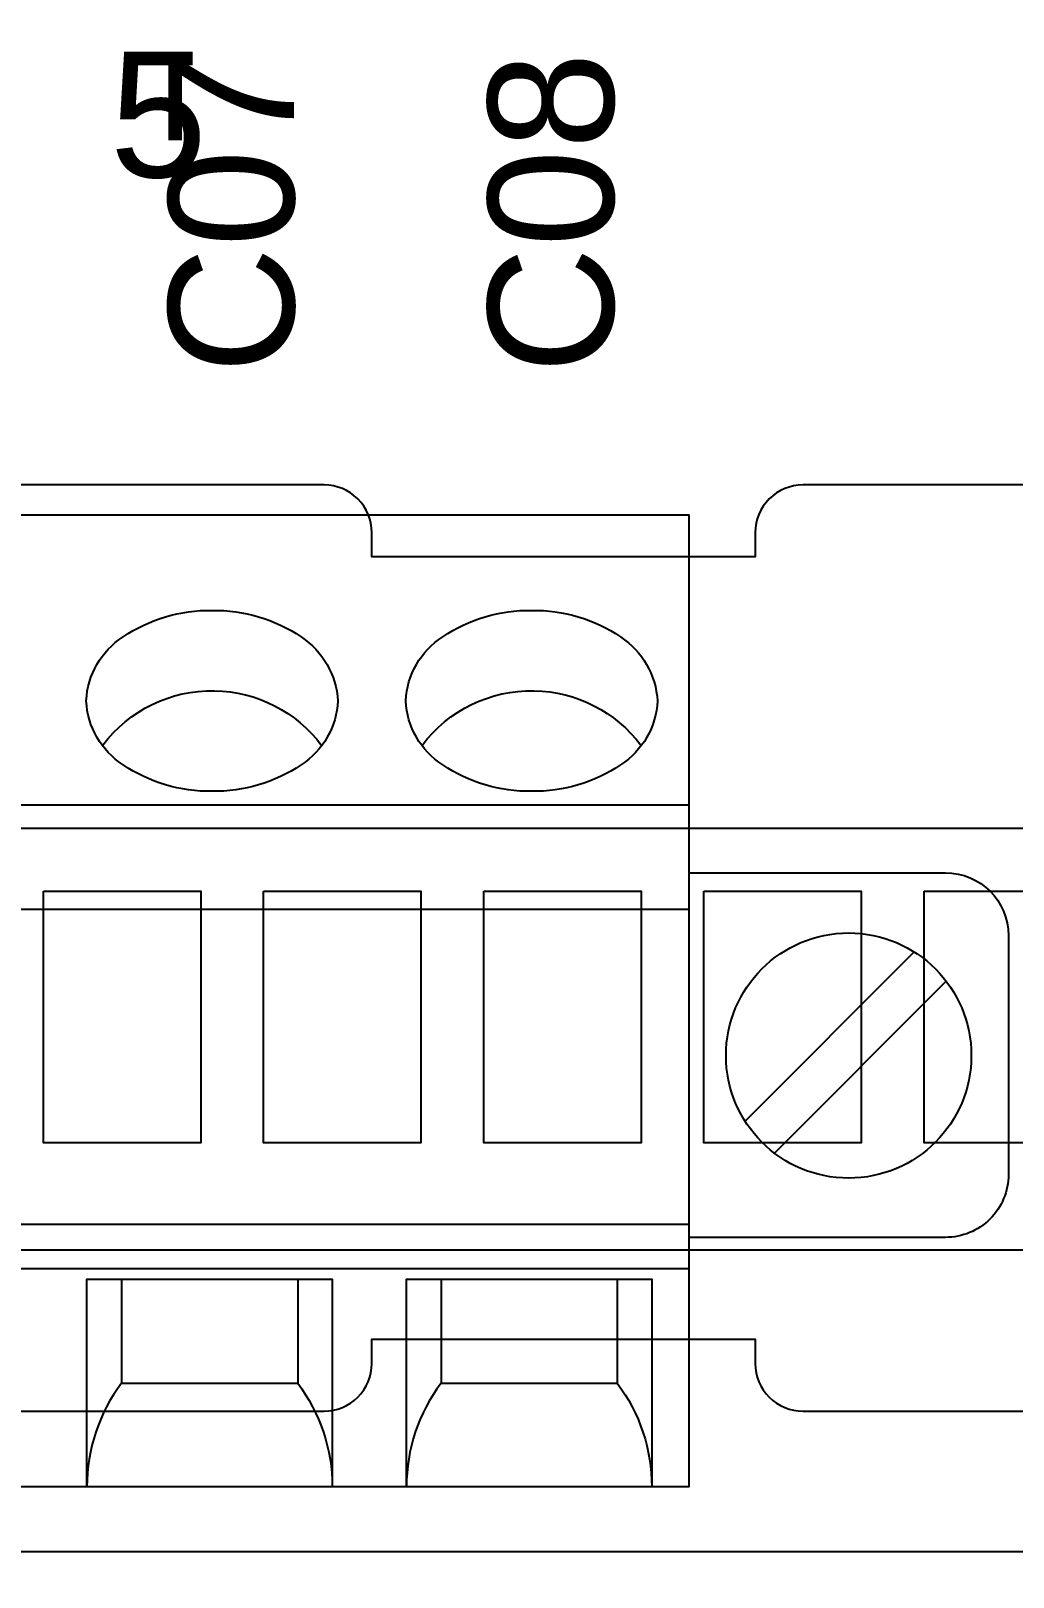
# Model space of a CAD drawing. Extents: x 1 to 23.8, y 0.2 to 17.
# Drawn here: x 19.372 to 19.987, y 4.358 to 5.326 of the extents above; entities that cross this region are included whole.
import ezdxf

# ---------------------------------------------------------------- set-up
doc = ezdxf.new("R2010")
doc.units = 0
doc.header["$MEASUREMENT"] = 0
for name, color, linetype in [('2_01__0-__EMPTY', 7, 'CONTINUOUS'), ('2_02__A0__EIA-232_EIA-485', 7, 'CONTINUOUS'), ('2_03__1-___4__DI__4__DO__S', 7, 'CONTINUOUS'), ('2_04__B-___4__DI__4__DO__F', 7, 'CONTINUOUS'), ('2_05__C-___4__DI__3__DO', 7, 'CONTINUOUS'), ('2_06__2X___8__DO__STD_FORM', 7, 'CONTINUOUS'), ('2_07__2A___8__DO__STD_FORM', 7, 'CONTINUOUS'), ('2_08__2B___8__DO__STD__6__', 7, 'CONTINUOUS'), ('2_09__2C___8__DO__STD__2__', 7, 'CONTINUOUS'), ('2_10__3-___8__DI', 7, 'CONTINUOUS'), ('2_11__D-___14__DI', 7, 'CONTINUOUS'), ('2_12__5-___8__AI', 7, 'CONTINUOUS'), ('2_13__6-___4__AI__4__AO', 7, 'CONTINUOUS'), ('3_01__0-__EMPTY', 7, 'CONTINUOUS'), ('3_02__9X__RTD', 7, 'CONTINUOUS'), ('3_03__91__RTD_TC', 7, 'CONTINUOUS'), ('3_04__1-___4__DI__4__DO__S', 7, 'CONTINUOUS'), ('3_05__B-___4__DI__4__DO__F', 7, 'CONTINUOUS'), ('3_06__C-___4__DI__3__DO', 7, 'CONTINUOUS'), ('3_07__2X___8__DO__STD_FORM', 7, 'CONTINUOUS'), ('3_08__2A___8__DO__STD_FORM', 7, 'CONTINUOUS'), ('3_09__2B___8__DO__STD__6__', 7, 'CONTINUOUS'), ('3_10__2C___8__DO__STD__2__', 7, 'CONTINUOUS'), ('3_11__3-___8__DI', 7, 'CONTINUOUS'), ('3_12__D-___14__DI', 7, 'CONTINUOUS'), ('3_13__5-___8__AI', 7, 'CONTINUOUS'), ('3_14__6-___4__AI__4__AO', 7, 'CONTINUOUS'), ('6_00_____DWG', 7, 'CONTINUOUS')]:
    doc.layers.add(name, color=color, linetype=linetype)
doc.styles.add('ARIAL', font='arial.ttf')

msp = doc.modelspace()

# ---------------------------------------------------------------- linework, layer by layer
at = {"layer": '3_01__0-__EMPTY'}
for points in [[(20.75045, 5.04197), (19.85523, 5.04197, 0.414214), (19.82534, 5.01208), (19.82534, 4.99697), (19.58534, 4.99697), (19.58534, 5.01208, 0.414214), (19.55545, 5.04197), (18.59023, 5.04197, 0.414214)], [(18.59023, 4.46197), (19.55545, 4.46197, 0.414214), (19.58534, 4.49185), (19.58534, 4.50697), (19.82534, 4.50697), (19.82534, 4.49185, 0.414214), (19.85523, 4.46197), (20.75045, 4.46197, 0.414214)]]:
    msp.add_lwpolyline(points, format="xyb", dxfattribs=at)
at = {"layer": '3_02__9X__RTD'}
for points in [[(17.97236, 4.3741), (20.05897, 4.3741), (20.05897, 4.82686), (17.97236, 4.82686)], [(19.37984, 4.78749), (19.47827, 4.78749), (19.47827, 4.63001), (19.37984, 4.63001)], [(19.51764, 4.78749), (19.61606, 4.78749), (19.61606, 4.63001), (19.51764, 4.63001)], [(19.65543, 4.78749), (19.75386, 4.78749), (19.75386, 4.63001), (19.65543, 4.63001)], [(19.79323, 4.78749), (19.89165, 4.78749), (19.89165, 4.63001), (19.79323, 4.63001)], [(19.93102, 4.78749), (20.02945, 4.78749), (20.02945, 4.63001), (19.93102, 4.63001)]]:
    msp.add_lwpolyline(points, close=True, dxfattribs=at)
msp.add_lwpolyline([(17.97236, 4.56308), (20.05897, 4.56308)], dxfattribs=at)
at = {"layer": '3_03__91__RTD_TC'}
for points in [[(17.97236, 4.3741), (20.05897, 4.3741), (20.05897, 4.82686), (17.97236, 4.82686)], [(19.37984, 4.78749), (19.47827, 4.78749), (19.47827, 4.63001), (19.37984, 4.63001)], [(19.51764, 4.78749), (19.61606, 4.78749), (19.61606, 4.63001), (19.51764, 4.63001)], [(19.65543, 4.78749), (19.75386, 4.78749), (19.75386, 4.63001), (19.65543, 4.63001)], [(19.79323, 4.78749), (19.89165, 4.78749), (19.89165, 4.63001), (19.79323, 4.63001)], [(19.93102, 4.78749), (20.02945, 4.78749), (20.02945, 4.63001), (19.93102, 4.63001)]]:
    msp.add_lwpolyline(points, close=True, dxfattribs=at)
msp.add_lwpolyline([(17.97236, 4.56308), (20.05897, 4.56308)], dxfattribs=at)
at = {"layer": '3_04__1-___4__DI__4__DO__S'}
msp.add_lwpolyline([(18.18381, 5.02325), (19.78381, 5.02325), (19.78381, 4.41454), (18.18381, 4.41454)], close=True, dxfattribs=at)
for points in [[(19.40664, 4.90678, -0.244062), (19.42971, 4.94683, -0.154167), (19.48538, 4.96342, -0.154167), (19.54106, 4.94683, -0.236767), (19.56412, 4.90678, -0.24406), (19.54106, 4.86673, -0.154167), (19.48538, 4.85014, -0.154167), (19.42971, 4.86673, -0.244061)], [(19.60664, 4.90678, -0.244062), (19.62971, 4.94683, -0.154167), (19.68538, 4.96342, -0.154167), (19.74106, 4.94683, -0.236767), (19.76412, 4.90678, -0.24406), (19.74106, 4.86673, -0.154167), (19.68538, 4.85014, -0.154167), (19.62971, 4.86673, -0.244061)]]:
    msp.add_lwpolyline(points, format="xyb", close=True, dxfattribs=at)
for points in [[(19.41673, 4.87874, -0.001746), (19.41687, 4.87887, -0.240907), (19.48696, 4.91312, -0.231198), (19.5539, 4.87887, -0.005828), (19.5542, 4.87895)], [(19.61673, 4.87874, -0.001746), (19.61687, 4.87887, -0.240907), (19.68696, 4.91312, -0.231198), (19.7539, 4.87887, -0.005828), (19.7542, 4.87895)], [(19.78381, 4.79911), (19.94444, 4.79911, -0.414169), (19.98381, 4.75974), (19.98381, 4.61016, -0.414258), (19.94444, 4.5708), (19.78381, 4.5708)], [(19.42869, 4.54461), (19.42869, 4.47949, 0.162853), (19.40704, 4.41454, 1.944453)], [(19.53893, 4.54461), (19.53893, 4.47949, -0.162853), (19.56058, 4.41454, -1.944453)], [(19.62869, 4.54461), (19.62869, 4.47949, 0.162853), (19.60704, 4.41454, 1.944453)], [(19.73893, 4.54461), (19.73893, 4.47949, -0.162853), (19.76058, 4.41454, -1.944453)]]:
    msp.add_lwpolyline(points, format="xyb", dxfattribs=at)
for points in [[(18.18381, 4.84166), (19.78381, 4.84166)], [(18.18381, 4.77622), (19.78381, 4.77622)], [(19.81894, 4.64361), (19.92486, 4.74952)], [(19.83731, 4.62357), (19.9449, 4.73114)], [(18.18381, 4.57912), (19.78381, 4.57912)], [(18.18381, 4.55129), (19.78381, 4.55129)], [(19.40704, 4.41454), (19.40704, 4.54461), (19.56058, 4.54461), (19.56058, 4.41454)], [(19.60704, 4.41454), (19.60704, 4.54461), (19.76058, 4.54461), (19.76058, 4.41454)], [(19.42869, 4.47949), (19.53893, 4.47949)], [(19.62869, 4.47949), (19.73893, 4.47949)]]:
    msp.add_lwpolyline(points, dxfattribs=at)
msp.add_circle((19.88381, 4.68465), 0.07677, dxfattribs=at)
at = {"layer": '3_05__B-___4__DI__4__DO__F'}
msp.add_lwpolyline([(18.18381, 5.02325), (19.78381, 5.02325), (19.78381, 4.41454), (18.18381, 4.41454)], close=True, dxfattribs=at)
for points in [[(19.40664, 4.90678, -0.244062), (19.42971, 4.94683, -0.154167), (19.48538, 4.96342, -0.154167), (19.54106, 4.94683, -0.236767), (19.56412, 4.90678, -0.24406), (19.54106, 4.86673, -0.154167), (19.48538, 4.85014, -0.154167), (19.42971, 4.86673, -0.244061)], [(19.60664, 4.90678, -0.244062), (19.62971, 4.94683, -0.154167), (19.68538, 4.96342, -0.154167), (19.74106, 4.94683, -0.236767), (19.76412, 4.90678, -0.24406), (19.74106, 4.86673, -0.154167), (19.68538, 4.85014, -0.154167), (19.62971, 4.86673, -0.244061)]]:
    msp.add_lwpolyline(points, format="xyb", close=True, dxfattribs=at)
for points in [[(19.41673, 4.87874, -0.001746), (19.41687, 4.87887, -0.240907), (19.48696, 4.91312, -0.231198), (19.5539, 4.87887, -0.005828), (19.5542, 4.87895)], [(19.61673, 4.87874, -0.001746), (19.61687, 4.87887, -0.240907), (19.68696, 4.91312, -0.231198), (19.7539, 4.87887, -0.005828), (19.7542, 4.87895)], [(19.78381, 4.79911), (19.94444, 4.79911, -0.414169), (19.98381, 4.75974), (19.98381, 4.61016, -0.414258), (19.94444, 4.5708), (19.78381, 4.5708)], [(19.42869, 4.54461), (19.42869, 4.47949, 0.162853), (19.40704, 4.41454, 1.944453)], [(19.53893, 4.54461), (19.53893, 4.47949, -0.162853), (19.56058, 4.41454, -1.944453)], [(19.62869, 4.54461), (19.62869, 4.47949, 0.162853), (19.60704, 4.41454, 1.944453)], [(19.73893, 4.54461), (19.73893, 4.47949, -0.162853), (19.76058, 4.41454, -1.944453)]]:
    msp.add_lwpolyline(points, format="xyb", dxfattribs=at)
for points in [[(18.18381, 4.84166), (19.78381, 4.84166)], [(18.18381, 4.77622), (19.78381, 4.77622)], [(19.81894, 4.64361), (19.92486, 4.74952)], [(19.83731, 4.62357), (19.9449, 4.73114)], [(18.18381, 4.57912), (19.78381, 4.57912)], [(18.18381, 4.55129), (19.78381, 4.55129)], [(19.40704, 4.41454), (19.40704, 4.54461), (19.56058, 4.54461), (19.56058, 4.41454)], [(19.60704, 4.41454), (19.60704, 4.54461), (19.76058, 4.54461), (19.76058, 4.41454)], [(19.42869, 4.47949), (19.53893, 4.47949)], [(19.62869, 4.47949), (19.73893, 4.47949)]]:
    msp.add_lwpolyline(points, dxfattribs=at)
msp.add_circle((19.88381, 4.68465), 0.07677, dxfattribs=at)
at = {"layer": '3_06__C-___4__DI__3__DO'}
msp.add_lwpolyline([(18.18381, 5.02325), (19.78381, 5.02325), (19.78381, 4.41454), (18.18381, 4.41454)], close=True, dxfattribs=at)
for points in [[(19.40664, 4.90678, -0.244062), (19.42971, 4.94683, -0.154167), (19.48538, 4.96342, -0.154167), (19.54106, 4.94683, -0.236767), (19.56412, 4.90678, -0.24406), (19.54106, 4.86673, -0.154167), (19.48538, 4.85014, -0.154167), (19.42971, 4.86673, -0.244061)], [(19.60664, 4.90678, -0.244062), (19.62971, 4.94683, -0.154167), (19.68538, 4.96342, -0.154167), (19.74106, 4.94683, -0.236767), (19.76412, 4.90678, -0.24406), (19.74106, 4.86673, -0.154167), (19.68538, 4.85014, -0.154167), (19.62971, 4.86673, -0.244061)]]:
    msp.add_lwpolyline(points, format="xyb", close=True, dxfattribs=at)
for points in [[(19.41673, 4.87874, -0.001746), (19.41687, 4.87887, -0.240907), (19.48696, 4.91312, -0.231198), (19.5539, 4.87887, -0.005828), (19.5542, 4.87895)], [(19.61673, 4.87874, -0.001746), (19.61687, 4.87887, -0.240907), (19.68696, 4.91312, -0.231198), (19.7539, 4.87887, -0.005828), (19.7542, 4.87895)], [(19.78381, 4.79911), (19.94444, 4.79911, -0.414169), (19.98381, 4.75974), (19.98381, 4.61016, -0.414258), (19.94444, 4.5708), (19.78381, 4.5708)], [(19.42869, 4.54461), (19.42869, 4.47949, 0.162853), (19.40704, 4.41454, 1.944453)], [(19.53893, 4.54461), (19.53893, 4.47949, -0.162853), (19.56058, 4.41454, -1.944453)], [(19.62869, 4.54461), (19.62869, 4.47949, 0.162853), (19.60704, 4.41454, 1.944453)], [(19.73893, 4.54461), (19.73893, 4.47949, -0.162853), (19.76058, 4.41454, -1.944453)]]:
    msp.add_lwpolyline(points, format="xyb", dxfattribs=at)
for points in [[(18.18381, 4.84166), (19.78381, 4.84166)], [(18.18381, 4.77622), (19.78381, 4.77622)], [(19.81894, 4.64361), (19.92486, 4.74952)], [(19.83731, 4.62357), (19.9449, 4.73114)], [(18.18381, 4.57912), (19.78381, 4.57912)], [(18.18381, 4.55129), (19.78381, 4.55129)], [(19.40704, 4.41454), (19.40704, 4.54461), (19.56058, 4.54461), (19.56058, 4.41454)], [(19.60704, 4.41454), (19.60704, 4.54461), (19.76058, 4.54461), (19.76058, 4.41454)], [(19.42869, 4.47949), (19.53893, 4.47949)], [(19.62869, 4.47949), (19.73893, 4.47949)]]:
    msp.add_lwpolyline(points, dxfattribs=at)
msp.add_circle((19.88381, 4.68465), 0.07677, dxfattribs=at)
at = {"layer": '3_07__2X___8__DO__STD_FORM'}
msp.add_lwpolyline([(18.18381, 5.02325), (19.78381, 5.02325), (19.78381, 4.41454), (18.18381, 4.41454)], close=True, dxfattribs=at)
for points in [[(19.40664, 4.90678, -0.244062), (19.42971, 4.94683, -0.154167), (19.48538, 4.96342, -0.154167), (19.54106, 4.94683, -0.236767), (19.56412, 4.90678, -0.24406), (19.54106, 4.86673, -0.154167), (19.48538, 4.85014, -0.154167), (19.42971, 4.86673, -0.244061)], [(19.60664, 4.90678, -0.244062), (19.62971, 4.94683, -0.154167), (19.68538, 4.96342, -0.154167), (19.74106, 4.94683, -0.236767), (19.76412, 4.90678, -0.24406), (19.74106, 4.86673, -0.154167), (19.68538, 4.85014, -0.154167), (19.62971, 4.86673, -0.244061)]]:
    msp.add_lwpolyline(points, format="xyb", close=True, dxfattribs=at)
for points in [[(19.41673, 4.87874, -0.001746), (19.41687, 4.87887, -0.240907), (19.48696, 4.91312, -0.231198), (19.5539, 4.87887, -0.005828), (19.5542, 4.87895)], [(19.61673, 4.87874, -0.001746), (19.61687, 4.87887, -0.240907), (19.68696, 4.91312, -0.231198), (19.7539, 4.87887, -0.005828), (19.7542, 4.87895)], [(19.78381, 4.79911), (19.94444, 4.79911, -0.414169), (19.98381, 4.75974), (19.98381, 4.61016, -0.414258), (19.94444, 4.5708), (19.78381, 4.5708)], [(19.42869, 4.54461), (19.42869, 4.47949, 0.162853), (19.40704, 4.41454, 1.944453)], [(19.53893, 4.54461), (19.53893, 4.47949, -0.162853), (19.56058, 4.41454, -1.944453)], [(19.62869, 4.54461), (19.62869, 4.47949, 0.162853), (19.60704, 4.41454, 1.944453)], [(19.73893, 4.54461), (19.73893, 4.47949, -0.162853), (19.76058, 4.41454, -1.944453)]]:
    msp.add_lwpolyline(points, format="xyb", dxfattribs=at)
for points in [[(18.18381, 4.84166), (19.78381, 4.84166)], [(18.18381, 4.77622), (19.78381, 4.77622)], [(19.81894, 4.64361), (19.92486, 4.74952)], [(19.83731, 4.62357), (19.9449, 4.73114)], [(18.18381, 4.57912), (19.78381, 4.57912)], [(18.18381, 4.55129), (19.78381, 4.55129)], [(19.40704, 4.41454), (19.40704, 4.54461), (19.56058, 4.54461), (19.56058, 4.41454)], [(19.60704, 4.41454), (19.60704, 4.54461), (19.76058, 4.54461), (19.76058, 4.41454)], [(19.42869, 4.47949), (19.53893, 4.47949)], [(19.62869, 4.47949), (19.73893, 4.47949)]]:
    msp.add_lwpolyline(points, dxfattribs=at)
msp.add_circle((19.88381, 4.68465), 0.07677, dxfattribs=at)
at = {"layer": '3_08__2A___8__DO__STD_FORM'}
msp.add_lwpolyline([(18.18381, 5.02325), (19.78381, 5.02325), (19.78381, 4.41454), (18.18381, 4.41454)], close=True, dxfattribs=at)
for points in [[(19.40664, 4.90678, -0.244062), (19.42971, 4.94683, -0.154167), (19.48538, 4.96342, -0.154167), (19.54106, 4.94683, -0.236767), (19.56412, 4.90678, -0.24406), (19.54106, 4.86673, -0.154167), (19.48538, 4.85014, -0.154167), (19.42971, 4.86673, -0.244061)], [(19.60664, 4.90678, -0.244062), (19.62971, 4.94683, -0.154167), (19.68538, 4.96342, -0.154167), (19.74106, 4.94683, -0.236767), (19.76412, 4.90678, -0.24406), (19.74106, 4.86673, -0.154167), (19.68538, 4.85014, -0.154167), (19.62971, 4.86673, -0.244061)]]:
    msp.add_lwpolyline(points, format="xyb", close=True, dxfattribs=at)
for points in [[(19.41673, 4.87874, -0.001746), (19.41687, 4.87887, -0.240907), (19.48696, 4.91312, -0.231198), (19.5539, 4.87887, -0.005828), (19.5542, 4.87895)], [(19.61673, 4.87874, -0.001746), (19.61687, 4.87887, -0.240907), (19.68696, 4.91312, -0.231198), (19.7539, 4.87887, -0.005828), (19.7542, 4.87895)], [(19.78381, 4.79911), (19.94444, 4.79911, -0.414169), (19.98381, 4.75974), (19.98381, 4.61016, -0.414258), (19.94444, 4.5708), (19.78381, 4.5708)], [(19.42869, 4.54461), (19.42869, 4.47949, 0.162853), (19.40704, 4.41454, 1.944453)], [(19.53893, 4.54461), (19.53893, 4.47949, -0.162853), (19.56058, 4.41454, -1.944453)], [(19.62869, 4.54461), (19.62869, 4.47949, 0.162853), (19.60704, 4.41454, 1.944453)], [(19.73893, 4.54461), (19.73893, 4.47949, -0.162853), (19.76058, 4.41454, -1.944453)]]:
    msp.add_lwpolyline(points, format="xyb", dxfattribs=at)
for points in [[(18.18381, 4.84166), (19.78381, 4.84166)], [(18.18381, 4.77622), (19.78381, 4.77622)], [(19.81894, 4.64361), (19.92486, 4.74952)], [(19.83731, 4.62357), (19.9449, 4.73114)], [(18.18381, 4.57912), (19.78381, 4.57912)], [(18.18381, 4.55129), (19.78381, 4.55129)], [(19.40704, 4.41454), (19.40704, 4.54461), (19.56058, 4.54461), (19.56058, 4.41454)], [(19.60704, 4.41454), (19.60704, 4.54461), (19.76058, 4.54461), (19.76058, 4.41454)], [(19.42869, 4.47949), (19.53893, 4.47949)], [(19.62869, 4.47949), (19.73893, 4.47949)]]:
    msp.add_lwpolyline(points, dxfattribs=at)
msp.add_circle((19.88381, 4.68465), 0.07677, dxfattribs=at)
at = {"layer": '3_09__2B___8__DO__STD__6__'}
msp.add_lwpolyline([(18.18381, 5.02325), (19.78381, 5.02325), (19.78381, 4.41454), (18.18381, 4.41454)], close=True, dxfattribs=at)
for points in [[(19.40664, 4.90678, -0.244062), (19.42971, 4.94683, -0.154167), (19.48538, 4.96342, -0.154167), (19.54106, 4.94683, -0.236767), (19.56412, 4.90678, -0.24406), (19.54106, 4.86673, -0.154167), (19.48538, 4.85014, -0.154167), (19.42971, 4.86673, -0.244061)], [(19.60664, 4.90678, -0.244062), (19.62971, 4.94683, -0.154167), (19.68538, 4.96342, -0.154167), (19.74106, 4.94683, -0.236767), (19.76412, 4.90678, -0.24406), (19.74106, 4.86673, -0.154167), (19.68538, 4.85014, -0.154167), (19.62971, 4.86673, -0.244061)]]:
    msp.add_lwpolyline(points, format="xyb", close=True, dxfattribs=at)
for points in [[(19.41673, 4.87874, -0.001746), (19.41687, 4.87887, -0.240907), (19.48696, 4.91312, -0.231198), (19.5539, 4.87887, -0.005828), (19.5542, 4.87895)], [(19.61673, 4.87874, -0.001746), (19.61687, 4.87887, -0.240907), (19.68696, 4.91312, -0.231198), (19.7539, 4.87887, -0.005828), (19.7542, 4.87895)], [(19.78381, 4.79911), (19.94444, 4.79911, -0.414169), (19.98381, 4.75974), (19.98381, 4.61016, -0.414258), (19.94444, 4.5708), (19.78381, 4.5708)], [(19.42869, 4.54461), (19.42869, 4.47949, 0.162853), (19.40704, 4.41454, 1.944453)], [(19.53893, 4.54461), (19.53893, 4.47949, -0.162853), (19.56058, 4.41454, -1.944453)], [(19.62869, 4.54461), (19.62869, 4.47949, 0.162853), (19.60704, 4.41454, 1.944453)], [(19.73893, 4.54461), (19.73893, 4.47949, -0.162853), (19.76058, 4.41454, -1.944453)]]:
    msp.add_lwpolyline(points, format="xyb", dxfattribs=at)
for points in [[(18.18381, 4.84166), (19.78381, 4.84166)], [(18.18381, 4.77622), (19.78381, 4.77622)], [(19.81894, 4.64361), (19.92486, 4.74952)], [(19.83731, 4.62357), (19.9449, 4.73114)], [(18.18381, 4.57912), (19.78381, 4.57912)], [(18.18381, 4.55129), (19.78381, 4.55129)], [(19.40704, 4.41454), (19.40704, 4.54461), (19.56058, 4.54461), (19.56058, 4.41454)], [(19.60704, 4.41454), (19.60704, 4.54461), (19.76058, 4.54461), (19.76058, 4.41454)], [(19.42869, 4.47949), (19.53893, 4.47949)], [(19.62869, 4.47949), (19.73893, 4.47949)]]:
    msp.add_lwpolyline(points, dxfattribs=at)
msp.add_circle((19.88381, 4.68465), 0.07677, dxfattribs=at)
at = {"layer": '3_10__2C___8__DO__STD__2__'}
msp.add_lwpolyline([(18.18381, 5.02325), (19.78381, 5.02325), (19.78381, 4.41454), (18.18381, 4.41454)], close=True, dxfattribs=at)
for points in [[(19.40664, 4.90678, -0.244062), (19.42971, 4.94683, -0.154167), (19.48538, 4.96342, -0.154167), (19.54106, 4.94683, -0.236767), (19.56412, 4.90678, -0.24406), (19.54106, 4.86673, -0.154167), (19.48538, 4.85014, -0.154167), (19.42971, 4.86673, -0.244061)], [(19.60664, 4.90678, -0.244062), (19.62971, 4.94683, -0.154167), (19.68538, 4.96342, -0.154167), (19.74106, 4.94683, -0.236767), (19.76412, 4.90678, -0.24406), (19.74106, 4.86673, -0.154167), (19.68538, 4.85014, -0.154167), (19.62971, 4.86673, -0.244061)]]:
    msp.add_lwpolyline(points, format="xyb", close=True, dxfattribs=at)
for points in [[(19.41673, 4.87874, -0.001746), (19.41687, 4.87887, -0.240907), (19.48696, 4.91312, -0.231198), (19.5539, 4.87887, -0.005828), (19.5542, 4.87895)], [(19.61673, 4.87874, -0.001746), (19.61687, 4.87887, -0.240907), (19.68696, 4.91312, -0.231198), (19.7539, 4.87887, -0.005828), (19.7542, 4.87895)], [(19.78381, 4.79911), (19.94444, 4.79911, -0.414169), (19.98381, 4.75974), (19.98381, 4.61016, -0.414258), (19.94444, 4.5708), (19.78381, 4.5708)], [(19.42869, 4.54461), (19.42869, 4.47949, 0.162853), (19.40704, 4.41454, 1.944453)], [(19.53893, 4.54461), (19.53893, 4.47949, -0.162853), (19.56058, 4.41454, -1.944453)], [(19.62869, 4.54461), (19.62869, 4.47949, 0.162853), (19.60704, 4.41454, 1.944453)], [(19.73893, 4.54461), (19.73893, 4.47949, -0.162853), (19.76058, 4.41454, -1.944453)]]:
    msp.add_lwpolyline(points, format="xyb", dxfattribs=at)
for points in [[(18.18381, 4.84166), (19.78381, 4.84166)], [(18.18381, 4.77622), (19.78381, 4.77622)], [(19.81894, 4.64361), (19.92486, 4.74952)], [(19.83731, 4.62357), (19.9449, 4.73114)], [(18.18381, 4.57912), (19.78381, 4.57912)], [(18.18381, 4.55129), (19.78381, 4.55129)], [(19.40704, 4.41454), (19.40704, 4.54461), (19.56058, 4.54461), (19.56058, 4.41454)], [(19.60704, 4.41454), (19.60704, 4.54461), (19.76058, 4.54461), (19.76058, 4.41454)], [(19.42869, 4.47949), (19.53893, 4.47949)], [(19.62869, 4.47949), (19.73893, 4.47949)]]:
    msp.add_lwpolyline(points, dxfattribs=at)
msp.add_circle((19.88381, 4.68465), 0.07677, dxfattribs=at)
at = {"layer": '3_11__3-___8__DI'}
msp.add_lwpolyline([(18.18381, 5.02325), (19.78381, 5.02325), (19.78381, 4.41454), (18.18381, 4.41454)], close=True, dxfattribs=at)
for points in [[(19.40664, 4.90678, -0.244062), (19.42971, 4.94683, -0.154167), (19.48538, 4.96342, -0.154167), (19.54106, 4.94683, -0.236767), (19.56412, 4.90678, -0.24406), (19.54106, 4.86673, -0.154167), (19.48538, 4.85014, -0.154167), (19.42971, 4.86673, -0.244061)], [(19.60664, 4.90678, -0.244062), (19.62971, 4.94683, -0.154167), (19.68538, 4.96342, -0.154167), (19.74106, 4.94683, -0.236767), (19.76412, 4.90678, -0.24406), (19.74106, 4.86673, -0.154167), (19.68538, 4.85014, -0.154167), (19.62971, 4.86673, -0.244061)]]:
    msp.add_lwpolyline(points, format="xyb", close=True, dxfattribs=at)
for points in [[(19.41673, 4.87874, -0.001746), (19.41687, 4.87887, -0.240907), (19.48696, 4.91312, -0.231198), (19.5539, 4.87887, -0.005828), (19.5542, 4.87895)], [(19.61673, 4.87874, -0.001746), (19.61687, 4.87887, -0.240907), (19.68696, 4.91312, -0.231198), (19.7539, 4.87887, -0.005828), (19.7542, 4.87895)], [(19.78381, 4.79911), (19.94444, 4.79911, -0.414169), (19.98381, 4.75974), (19.98381, 4.61016, -0.414258), (19.94444, 4.5708), (19.78381, 4.5708)], [(19.42869, 4.54461), (19.42869, 4.47949, 0.162853), (19.40704, 4.41454, 1.944453)], [(19.53893, 4.54461), (19.53893, 4.47949, -0.162853), (19.56058, 4.41454, -1.944453)], [(19.62869, 4.54461), (19.62869, 4.47949, 0.162853), (19.60704, 4.41454, 1.944453)], [(19.73893, 4.54461), (19.73893, 4.47949, -0.162853), (19.76058, 4.41454, -1.944453)]]:
    msp.add_lwpolyline(points, format="xyb", dxfattribs=at)
for points in [[(18.18381, 4.84166), (19.78381, 4.84166)], [(18.18381, 4.77622), (19.78381, 4.77622)], [(19.81894, 4.64361), (19.92486, 4.74952)], [(19.83731, 4.62357), (19.9449, 4.73114)], [(18.18381, 4.57912), (19.78381, 4.57912)], [(18.18381, 4.55129), (19.78381, 4.55129)], [(19.40704, 4.41454), (19.40704, 4.54461), (19.56058, 4.54461), (19.56058, 4.41454)], [(19.60704, 4.41454), (19.60704, 4.54461), (19.76058, 4.54461), (19.76058, 4.41454)], [(19.42869, 4.47949), (19.53893, 4.47949)], [(19.62869, 4.47949), (19.73893, 4.47949)]]:
    msp.add_lwpolyline(points, dxfattribs=at)
msp.add_circle((19.88381, 4.68465), 0.07677, dxfattribs=at)
at = {"layer": '3_12__D-___14__DI'}
msp.add_lwpolyline([(18.18381, 5.02325), (19.78381, 5.02325), (19.78381, 4.41454), (18.18381, 4.41454)], close=True, dxfattribs=at)
for points in [[(19.40664, 4.90678, -0.244062), (19.42971, 4.94683, -0.154167), (19.48538, 4.96342, -0.154167), (19.54106, 4.94683, -0.236767), (19.56412, 4.90678, -0.24406), (19.54106, 4.86673, -0.154167), (19.48538, 4.85014, -0.154167), (19.42971, 4.86673, -0.244061)], [(19.60664, 4.90678, -0.244062), (19.62971, 4.94683, -0.154167), (19.68538, 4.96342, -0.154167), (19.74106, 4.94683, -0.236767), (19.76412, 4.90678, -0.24406), (19.74106, 4.86673, -0.154167), (19.68538, 4.85014, -0.154167), (19.62971, 4.86673, -0.244061)]]:
    msp.add_lwpolyline(points, format="xyb", close=True, dxfattribs=at)
for points in [[(19.41673, 4.87874, -0.001746), (19.41687, 4.87887, -0.240907), (19.48696, 4.91312, -0.231198), (19.5539, 4.87887, -0.005828), (19.5542, 4.87895)], [(19.61673, 4.87874, -0.001746), (19.61687, 4.87887, -0.240907), (19.68696, 4.91312, -0.231198), (19.7539, 4.87887, -0.005828), (19.7542, 4.87895)], [(19.78381, 4.79911), (19.94444, 4.79911, -0.414169), (19.98381, 4.75974), (19.98381, 4.61016, -0.414258), (19.94444, 4.5708), (19.78381, 4.5708)], [(19.42869, 4.54461), (19.42869, 4.47949, 0.162853), (19.40704, 4.41454, 1.944453)], [(19.53893, 4.54461), (19.53893, 4.47949, -0.162853), (19.56058, 4.41454, -1.944453)], [(19.62869, 4.54461), (19.62869, 4.47949, 0.162853), (19.60704, 4.41454, 1.944453)], [(19.73893, 4.54461), (19.73893, 4.47949, -0.162853), (19.76058, 4.41454, -1.944453)]]:
    msp.add_lwpolyline(points, format="xyb", dxfattribs=at)
for points in [[(18.18381, 4.84166), (19.78381, 4.84166)], [(18.18381, 4.77622), (19.78381, 4.77622)], [(19.81894, 4.64361), (19.92486, 4.74952)], [(19.83731, 4.62357), (19.9449, 4.73114)], [(18.18381, 4.57912), (19.78381, 4.57912)], [(18.18381, 4.55129), (19.78381, 4.55129)], [(19.40704, 4.41454), (19.40704, 4.54461), (19.56058, 4.54461), (19.56058, 4.41454)], [(19.60704, 4.41454), (19.60704, 4.54461), (19.76058, 4.54461), (19.76058, 4.41454)], [(19.42869, 4.47949), (19.53893, 4.47949)], [(19.62869, 4.47949), (19.73893, 4.47949)]]:
    msp.add_lwpolyline(points, dxfattribs=at)
msp.add_circle((19.88381, 4.68465), 0.07677, dxfattribs=at)
at = {"layer": '3_13__5-___8__AI'}
msp.add_lwpolyline([(18.18381, 5.02325), (19.78381, 5.02325), (19.78381, 4.41454), (18.18381, 4.41454)], close=True, dxfattribs=at)
for points in [[(19.40664, 4.90678, -0.244062), (19.42971, 4.94683, -0.154167), (19.48538, 4.96342, -0.154167), (19.54106, 4.94683, -0.236767), (19.56412, 4.90678, -0.24406), (19.54106, 4.86673, -0.154167), (19.48538, 4.85014, -0.154167), (19.42971, 4.86673, -0.244061)], [(19.60664, 4.90678, -0.244062), (19.62971, 4.94683, -0.154167), (19.68538, 4.96342, -0.154167), (19.74106, 4.94683, -0.236767), (19.76412, 4.90678, -0.24406), (19.74106, 4.86673, -0.154167), (19.68538, 4.85014, -0.154167), (19.62971, 4.86673, -0.244061)]]:
    msp.add_lwpolyline(points, format="xyb", close=True, dxfattribs=at)
for points in [[(19.41673, 4.87874, -0.001746), (19.41687, 4.87887, -0.240907), (19.48696, 4.91312, -0.231198), (19.5539, 4.87887, -0.005828), (19.5542, 4.87895)], [(19.61673, 4.87874, -0.001746), (19.61687, 4.87887, -0.240907), (19.68696, 4.91312, -0.231198), (19.7539, 4.87887, -0.005828), (19.7542, 4.87895)], [(19.78381, 4.79911), (19.94444, 4.79911, -0.414169), (19.98381, 4.75974), (19.98381, 4.61016, -0.414258), (19.94444, 4.5708), (19.78381, 4.5708)], [(19.42869, 4.54461), (19.42869, 4.47949, 0.162853), (19.40704, 4.41454, 1.944453)], [(19.53893, 4.54461), (19.53893, 4.47949, -0.162853), (19.56058, 4.41454, -1.944453)], [(19.62869, 4.54461), (19.62869, 4.47949, 0.162853), (19.60704, 4.41454, 1.944453)], [(19.73893, 4.54461), (19.73893, 4.47949, -0.162853), (19.76058, 4.41454, -1.944453)]]:
    msp.add_lwpolyline(points, format="xyb", dxfattribs=at)
for points in [[(18.18381, 4.84166), (19.78381, 4.84166)], [(18.18381, 4.77622), (19.78381, 4.77622)], [(19.81894, 4.64361), (19.92486, 4.74952)], [(19.83731, 4.62357), (19.9449, 4.73114)], [(18.18381, 4.57912), (19.78381, 4.57912)], [(18.18381, 4.55129), (19.78381, 4.55129)], [(19.40704, 4.41454), (19.40704, 4.54461), (19.56058, 4.54461), (19.56058, 4.41454)], [(19.60704, 4.41454), (19.60704, 4.54461), (19.76058, 4.54461), (19.76058, 4.41454)], [(19.42869, 4.47949), (19.53893, 4.47949)], [(19.62869, 4.47949), (19.73893, 4.47949)]]:
    msp.add_lwpolyline(points, dxfattribs=at)
msp.add_circle((19.88381, 4.68465), 0.07677, dxfattribs=at)
at = {"layer": '3_14__6-___4__AI__4__AO'}
msp.add_lwpolyline([(18.18381, 5.02325), (19.78381, 5.02325), (19.78381, 4.41454), (18.18381, 4.41454)], close=True, dxfattribs=at)
for points in [[(19.40664, 4.90678, -0.244062), (19.42971, 4.94683, -0.154167), (19.48538, 4.96342, -0.154167), (19.54106, 4.94683, -0.236767), (19.56412, 4.90678, -0.24406), (19.54106, 4.86673, -0.154167), (19.48538, 4.85014, -0.154167), (19.42971, 4.86673, -0.244061)], [(19.60664, 4.90678, -0.244062), (19.62971, 4.94683, -0.154167), (19.68538, 4.96342, -0.154167), (19.74106, 4.94683, -0.236767), (19.76412, 4.90678, -0.24406), (19.74106, 4.86673, -0.154167), (19.68538, 4.85014, -0.154167), (19.62971, 4.86673, -0.244061)]]:
    msp.add_lwpolyline(points, format="xyb", close=True, dxfattribs=at)
for points in [[(19.41673, 4.87874, -0.001746), (19.41687, 4.87887, -0.240907), (19.48696, 4.91312, -0.231198), (19.5539, 4.87887, -0.005828), (19.5542, 4.87895)], [(19.61673, 4.87874, -0.001746), (19.61687, 4.87887, -0.240907), (19.68696, 4.91312, -0.231198), (19.7539, 4.87887, -0.005828), (19.7542, 4.87895)], [(19.78381, 4.79911), (19.94444, 4.79911, -0.414169), (19.98381, 4.75974), (19.98381, 4.61016, -0.414258), (19.94444, 4.5708), (19.78381, 4.5708)], [(19.42869, 4.54461), (19.42869, 4.47949, 0.162853), (19.40704, 4.41454, 1.944453)], [(19.53893, 4.54461), (19.53893, 4.47949, -0.162853), (19.56058, 4.41454, -1.944453)], [(19.62869, 4.54461), (19.62869, 4.47949, 0.162853), (19.60704, 4.41454, 1.944453)], [(19.73893, 4.54461), (19.73893, 4.47949, -0.162853), (19.76058, 4.41454, -1.944453)]]:
    msp.add_lwpolyline(points, format="xyb", dxfattribs=at)
for points in [[(18.18381, 4.84166), (19.78381, 4.84166)], [(18.18381, 4.77622), (19.78381, 4.77622)], [(19.81894, 4.64361), (19.92486, 4.74952)], [(19.83731, 4.62357), (19.9449, 4.73114)], [(18.18381, 4.57912), (19.78381, 4.57912)], [(18.18381, 4.55129), (19.78381, 4.55129)], [(19.40704, 4.41454), (19.40704, 4.54461), (19.56058, 4.54461), (19.56058, 4.41454)], [(19.60704, 4.41454), (19.60704, 4.54461), (19.76058, 4.54461), (19.76058, 4.41454)], [(19.42869, 4.47949), (19.53893, 4.47949)], [(19.62869, 4.47949), (19.73893, 4.47949)]]:
    msp.add_lwpolyline(points, dxfattribs=at)
msp.add_circle((19.88381, 4.68465), 0.07677, dxfattribs=at)
at = {"layer": '6_00_____DWG'}
msp.add_lwpolyline([(17.97047, 8.85228), (22.63583, 8.85228, -0.414214), (22.71457, 8.77354), (22.71457, 8.68496, 0.414214), (22.83268, 8.56685), (22.92126, 8.56685, -0.414213), (23, 8.48811), (23, 1.93299, -0.414213), (22.92126, 1.85425), (22.83268, 1.85425, 0.414213), (22.71457, 1.73614), (22.71457, 1.64756, -0.414213), (22.63583, 1.56882, -0.000001), (17.97047, 1.56882, -0.414214), (17.89173, 1.64756), (17.89173, 1.73614, 0.414214), (17.77362, 1.85425), (17.68504, 1.85425, -0.414214), (17.6063, 1.93299), (17.6063, 8.48811, -0.414213), (17.68504, 8.56685), (17.77362, 8.56685, 0.414213), (17.89173, 8.68496), (17.89173, 8.77354, -0.414213)], format="xyb", close=True, dxfattribs=at)

# ---------------------------------------------------------------- texts
at = {"layer": '2_01__0-__EMPTY', "style": 'ARIAL'}
for s, p in [('C07', (19.5367, 5.1116)), ('C08', (19.7367, 5.1116))]:
    msp.add_text(s, height=0.078667, rotation=90, dxfattribs=at).set_placement(p)
at = {"layer": '2_02__A0__EIA-232_EIA-485', "style": 'ARIAL'}
msp.add_text('5', height=0.07867, dxfattribs=at).set_placement((19.42119, 5.23465))
at = {"layer": '2_03__1-___4__DI__4__DO__S', "style": 'ARIAL'}
for s, p in [('C07', (19.5367, 5.1116)), ('C08', (19.7367, 5.1116))]:
    msp.add_text(s, height=0.078667, rotation=90, dxfattribs=at).set_placement(p)
at = {"layer": '2_04__B-___4__DI__4__DO__F', "style": 'ARIAL'}
for s, p in [('C07', (19.5367, 5.1116)), ('C08', (19.7367, 5.1116))]:
    msp.add_text(s, height=0.078667, rotation=90, dxfattribs=at).set_placement(p)
at = {"layer": '2_05__C-___4__DI__3__DO', "style": 'ARIAL'}
for s, p in [('C07', (19.5367, 5.1116)), ('C08', (19.7367, 5.1116))]:
    msp.add_text(s, height=0.078667, rotation=90, dxfattribs=at).set_placement(p)
at = {"layer": '2_06__2X___8__DO__STD_FORM', "style": 'ARIAL'}
for s, p in [('C07', (19.5367, 5.1116)), ('C08', (19.7367, 5.1116))]:
    msp.add_text(s, height=0.078667, rotation=90, dxfattribs=at).set_placement(p)
at = {"layer": '2_07__2A___8__DO__STD_FORM', "style": 'ARIAL'}
for s, p in [('C07', (19.5367, 5.1116)), ('C08', (19.7367, 5.1116))]:
    msp.add_text(s, height=0.078667, rotation=90, dxfattribs=at).set_placement(p)
at = {"layer": '2_08__2B___8__DO__STD__6__', "style": 'ARIAL'}
for s, p in [('C07', (19.5367, 5.1116)), ('C08', (19.7367, 5.1116))]:
    msp.add_text(s, height=0.078667, rotation=90, dxfattribs=at).set_placement(p)
at = {"layer": '2_09__2C___8__DO__STD__2__', "style": 'ARIAL'}
for s, p in [('C07', (19.5367, 5.1116)), ('C08', (19.7367, 5.1116))]:
    msp.add_text(s, height=0.078667, rotation=90, dxfattribs=at).set_placement(p)
at = {"layer": '2_10__3-___8__DI', "style": 'ARIAL'}
for s, p in [('C07', (19.5367, 5.1116)), ('C08', (19.7367, 5.1116))]:
    msp.add_text(s, height=0.078667, rotation=90, dxfattribs=at).set_placement(p)
at = {"layer": '2_11__D-___14__DI', "style": 'ARIAL'}
for s, p in [('C07', (19.5367, 5.1116)), ('C08', (19.7367, 5.1116))]:
    msp.add_text(s, height=0.078667, rotation=90, dxfattribs=at).set_placement(p)
at = {"layer": '2_12__5-___8__AI', "style": 'ARIAL'}
for s, p in [('C07', (19.5367, 5.1116)), ('C08', (19.7367, 5.1116))]:
    msp.add_text(s, height=0.078667, rotation=90, dxfattribs=at).set_placement(p)
at = {"layer": '2_13__6-___4__AI__4__AO', "style": 'ARIAL'}
for s, p in [('C07', (19.5367, 5.1116)), ('C08', (19.7367, 5.1116))]:
    msp.add_text(s, height=0.078667, rotation=90, dxfattribs=at).set_placement(p)

doc.saveas('drawing.dxf')
